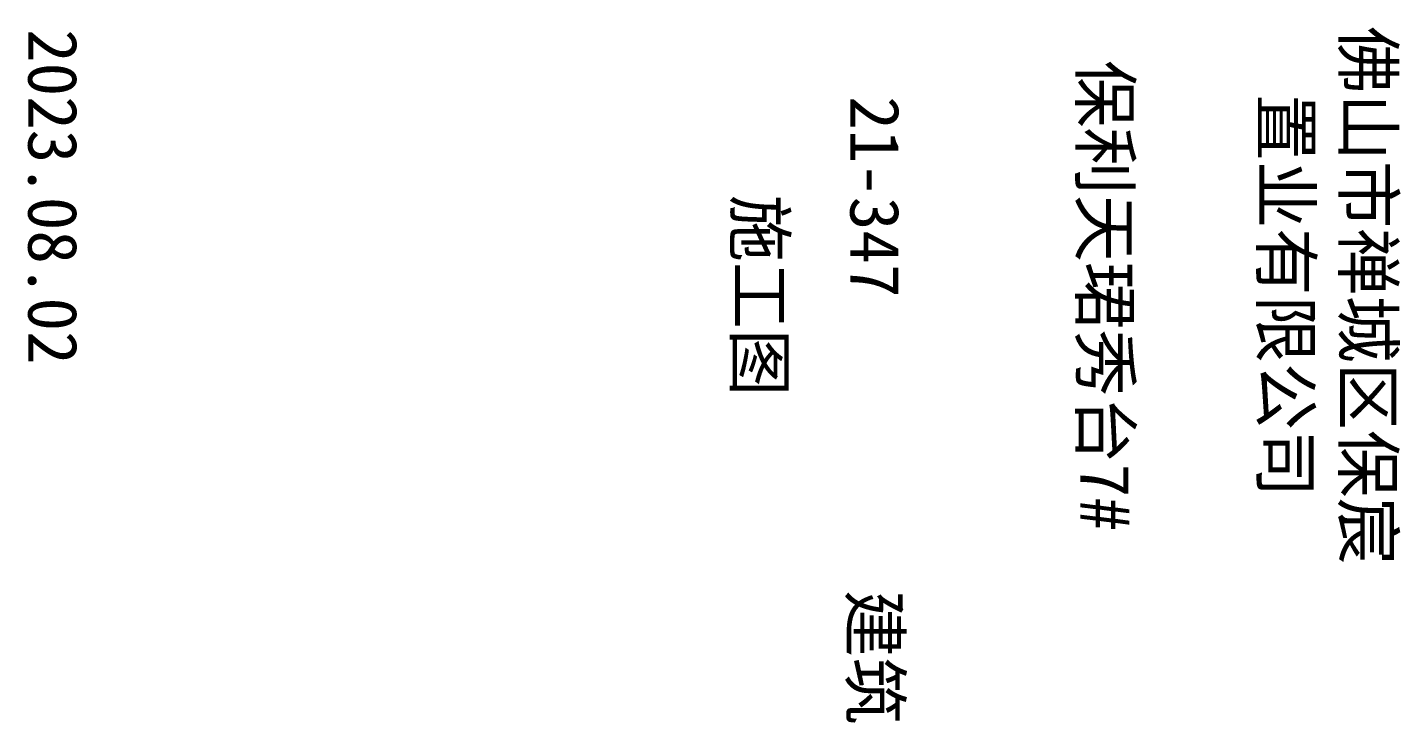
# Model space of a CAD drawing. Header units: millimetres. Extents: x 434053 to 1059003, y -2417481 to 936527.
# Drawn here: x 529753 to 533929, y -1810454 to -1808340 of the extents above; entities that cross this region are included whole.
import ezdxf
from ezdxf.enums import TextEntityAlignment as Align

# ---------------------------------------------------------------- set-up
doc = ezdxf.new("R2010")
doc.units = ezdxf.units.MM
doc.header["$LTSCALE"] = 1000
doc.header["$MEASUREMENT"] = 0
doc.layers.add('图框层', color=3, linetype='Continuous')
doc.styles.add('TITXV', font='', dxfattribs={"width": 0.8})
doc.styles.get('TITXV').set_extended_font_data('SimSun')

# ---------------------------------------------------------------- blocks, each defined once
blk = doc.blocks.new('asdgdfgsghfdjfh')
at = {"layer": '图框层', "style": 'TITXV'}
for s, p in [('佛山市禅城区保宸', (-30, 92)), ('置业有限公司', (-30, 87)), ('保利天珺秀台7#', (-30, 76)), ('建筑', (-8, 62)), ('21-347', (-36, 62)), ('施工图', (-30, 55)), ('2023.08.02', (-36, 12))]:
    blk.add_text(s, height=3, dxfattribs=at).set_placement(p, align=Align.BOTTOM_CENTER)

msp = doc.modelspace()

# ---------------------------------------------------------------- block references
at = {"layer": '图框层', "xscale": 50, "yscale": 50, "zscale": 50, "rotation": 270}
msp.add_blockref('asdgdfgsghfdjfh', (529110.3, -1810655.4), dxfattribs=at)

doc.saveas('drawing.dxf')
